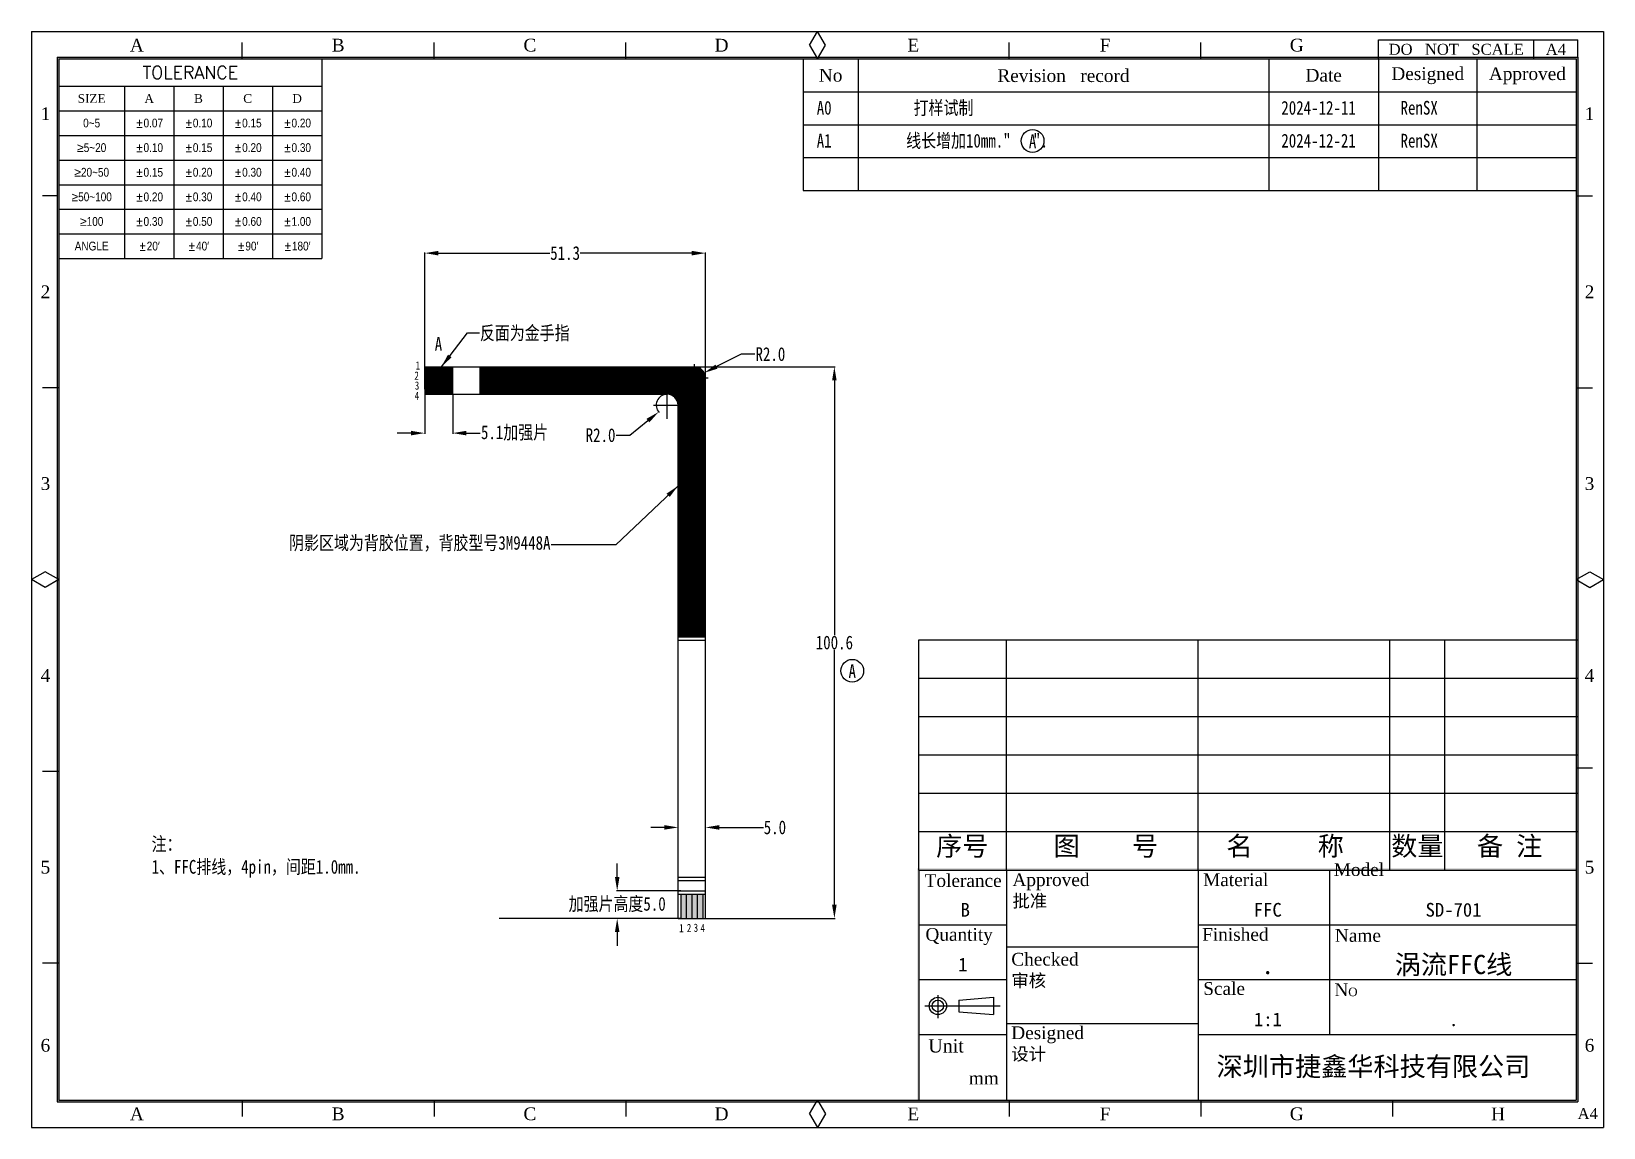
# Model space of a CAD drawing. Header units: inches. Extents: x -155 to 132, y -156 to 44.
import ezdxf
from ezdxf.enums import TextEntityAlignment as Align

# ---------------------------------------------------------------- set-up
doc = ezdxf.new("R2010")
doc.units = ezdxf.units.IN
doc.header["$LTSCALE"] = 0.64311
doc.header["$MEASUREMENT"] = 0
doc.header["$PDMODE"] = 3
doc.header["$PDSIZE"] = 0.3125
doc.layers.get('0').update_dxf_attribs({"linetype": 'CONTINUOUS'})
doc.layers.get('Defpoints').update_dxf_attribs({"linetype": 'CONTINUOUS'})
doc.layers.add('DIMENSION', color=4, linetype='CONTINUOUS')
doc.layers.add('FRAME', color=7, linetype='CONTINUOUS')
doc.styles.add('Frame-index', font='times.ttf')
doc.styles.add('Frame-song', font='', dxfattribs={"height": 2.5})
doc.styles.add('Frame-YZM3', font='')
doc.styles.add('NOTE', font='', dxfattribs={"height": 3.5})
doc.styles.get("Standard").update_dxf_attribs({"font": '', "width": 0.8, "height": 2.5})
doc.styles.get('Frame-song').set_extended_font_data('SimSun')
doc.styles.get('Frame-YZM3').set_extended_font_data('Arial Narrow')
doc.styles.get('NOTE').set_extended_font_data('仿宋_GB2312')
doc.styles.get('STANDARD').set_extended_font_data('SimSun')
doc.dimstyles.new('mine', dxfattribs={"dimtxt": 2.5, "dimasz": 2.5, "dimexe": 0.125, "dimexo": 0.0625, "dimgap": 0.09, "dimtad": 0, "dimtih": 1, "dimtoh": 1, "dimdec": 1, "dimzin": 0, "dimdsep": 46, "dimtxsty": 'STANDARD', "dimcen": 2.5, "dimadec": 0, "dimazin": 0, "dimtfac": 1, "dimtdec": 1, "dimtofl": 0, "dimtmove": 0, "dimatfit": 3, "dimfxl": 1, "dimtolj": 1, "dimtzin": 0, "dimarcsym": 0})

# ---------------------------------------------------------------- blocks, each defined once
blk = doc.blocks.new('*D1')
at = {"color": 0, "lineweight": -2}
for p, q in [((-39.72, -100.74), (-42.22, -100.74)), ((-37.22, -101.62), (-37.22, -100.61)), ((-32.22, -101.62), (-32.22, -100.61)), ((-29.72, -100.74), (-21.62, -100.74))]:
    blk.add_line(p, q, dxfattribs=at)
at = {"color": 0}
for points in [[(-39.72, -100.32), (-39.72, -101.15), (-37.22, -100.74)], [(-29.72, -100.32), (-29.72, -101.15), (-32.22, -100.74)]]:
    blk.add_solid(points, dxfattribs=at)
at = {"layer": 'Defpoints', "color": 0}
for p in [(-37.22, -101.68), (-32.22, -100.74), (-32.22, -101.68)]:
    blk.add_point(p, dxfattribs=at)
at = {"color": 0, "insert": (-19.55, -100.74), "char_height": 2.5, "attachment_point": 5}
blk.add_mtext('\\A1;5.0', dxfattribs=at)
blk = doc.blocks.new('*D2')
at = {"color": 0, "lineweight": -2}
for p, q in [((-83.48, -21.75), (-83.48, -28.92)), ((-78.35, -21.75), (-78.35, -28.92)), ((-85.98, -28.79), (-88.48, -28.79)), ((-75.85, -28.79), (-73.35, -28.79))]:
    blk.add_line(p, q, dxfattribs=at)
at = {"color": 0}
for points in [[(-85.98, -28.37), (-85.98, -29.21), (-83.48, -28.79)], [(-75.85, -28.37), (-75.85, -29.21), (-78.35, -28.79)]]:
    blk.add_solid(points, dxfattribs=at)
at = {"layer": 'Defpoints', "color": 0}
for p in [(-83.48, -21.69), (-78.35, -21.69), (-78.35, -28.79)]:
    blk.add_point(p, dxfattribs=at)
at = {"color": 0, "insert": (-67.08, -28.79), "char_height": 2.5, "attachment_point": 5}
blk.add_mtext('\\A1;5.1{\\fSimSun|b0|i0|c134|p2;加强片}', dxfattribs=at)
blk = doc.blocks.new('*D3')
at = {"color": 0, "lineweight": -2}
for p, q in [((-48.34, -109.81), (-48.34, -107.31)), ((-36.73, -112.31), (-48.46, -112.31)), ((-37.29, -117.34), (-48.46, -117.34)), ((-48.34, -119.84), (-48.34, -122.34))]:
    blk.add_line(p, q, dxfattribs=at)
at = {"color": 0}
for points in [[(-48.75, -109.81), (-47.92, -109.81), (-48.34, -112.31)], [(-48.75, -119.84), (-47.92, -119.84), (-48.34, -117.34)]]:
    blk.add_solid(points, dxfattribs=at)
at = {"layer": 'Defpoints', "color": 0}
for p in [(-48.34, -112.31), (-36.67, -112.31), (-37.22, -117.34)]:
    blk.add_point(p, dxfattribs=at)
at = {"color": 0, "insert": (-48.34, -114.83), "char_height": 2.5, "attachment_point": 5}
blk.add_mtext('\\A1;加强片高度5.0', dxfattribs=at)
blk = doc.blocks.new('asd')
at = {"layer": 'FRAME'}
h = blk.add_hatch(color=256, dxfattribs=at)
h.paths.add_polyline_path([(9.25, 12.24), (9.25, -178.36), (286.85, -178.36), (286.85, 12.24)])
h.paths.add_polyline_path([(9.55, -178.06), (286.55, -178.06), (286.55, 11.94), (9.55, 11.94)], flags=16)
blk.add_hatch(color=256, dxfattribs=at).paths.add_polyline_path([(166.26, -178.06), (166.56, -178.06), (166.56, -136.06), (286.55, -136.06), (286.55, -135.76), (166.26, -135.76)])
at = {"ltscale": 5}
for p, q in [((166.56, -94.06), (286.85, -94.06)), ((166.56, -136.06), (166.56, -94.06)), ((182.56, -136.06), (182.56, -94.06)), ((217.56, -136.06), (217.56, -94.06)), ((252.56, -136.06), (252.56, -94.06)), ((262.56, -136.06), (262.56, -94.06)), ((262.56, -136.06), (262.56, -94.06)), ((262.56, -136.06), (262.56, -94.06)), ((166.56, -101.06), (286.85, -101.06)), ((166.56, -108.06), (286.85, -108.06)), ((166.56, -115.06), (286.85, -115.06)), ((166.56, -122.06), (286.85, -122.06)), ((166.56, -136.06), (166.56, -129.06)), ((166.56, -129.06), (286.85, -129.06))]:
    blk.add_line(p, q, dxfattribs=at)
at = {"layer": 'FRAME'}
for p, q in [((4.55, 16.94), (4.55, -183.06)), ((4.55, 16.94), (291.55, 16.94)), ((43.05, 11.94), (43.05, 14.94)), ((78.05, 11.94), (78.05, 14.94)), ((113.05, 11.94), (113.05, 14.94)), ((146.61, 14.44), (148.05, 16.94)), ((146.61, 14.44), (148.05, 11.94)), ((149.5, 14.44), (148.05, 16.94)), ((148.05, 11.94), (149.5, 14.44)), ((183.05, 11.94), (183.05, 14.94)), ((218.05, 11.94), (218.05, 14.94)), ((250.46, 15.44), (286.85, 15.44)), ((250.46, 11.94), (250.46, 15.44)), ((278.85, 11.94), (278.85, 15.44)), ((286.85, 12.24), (286.85, 15.44)), ((291.55, 16.94), (291.55, -183.06)), ((9.25, 12.24), (9.25, -178.36)), ((9.25, 12.24), (286.85, 12.24)), ((9.55, 11.94), (9.55, -178.06)), ((9.55, 11.94), (286.55, 11.94)), ((57.56, 11.94), (57.56, -24.47)), ((145.46, 11.94), (145.46, -12.06)), ((155.46, 11.94), (155.46, -12.06)), ((230.46, 11.94), (230.46, -12.06)), ((250.46, 11.94), (250.46, -12.06)), ((268.45, 11.94), (268.45, -12.06)), ((286.55, 11.94), (286.55, -178.06)), ((286.85, 12.24), (286.85, -178.36)), ((9.55, 6.95), (57.56, 6.95)), ((21.55, 6.95), (21.55, -24.47)), ((30.55, 6.95), (30.55, -24.47)), ((39.55, 6.95), (39.55, -24.47)), ((48.56, 6.95), (48.56, -24.47)), ((145.46, 5.94), (286.55, 5.94)), ((9.55, 2.48), (57.56, 2.48)), ((9.55, -2.02), (57.56, -2.02)), ((145.46, -0.06), (286.55, -0.06)), ((9.55, -6.51), (57.56, -6.51)), ((145.46, -6.06), (286.55, -6.06)), ((9.55, -11.01), (57.56, -11.01)), ((9.25, -13.06), (6.55, -13.06)), ((145.46, -12.06), (286.55, -12.06)), ((286.55, -13.06), (289.55, -13.06)), ((9.55, -15.48), (57.56, -15.48)), ((9.55, -19.97), (57.56, -19.97)), ((9.55, -24.47), (57.56, -24.47)), ((9.55, -48.06), (6.55, -48.06)), ((286.55, -48.06), (289.55, -48.06)), ((7.05, -81.64), (4.55, -83.08)), ((7.05, -84.52), (4.55, -83.08)), ((9.55, -83.06), (7.05, -81.64)), ((9.55, -83.06), (7.05, -84.52)), ((286.55, -83.06), (289.05, -81.64)), ((286.55, -83.06), (289.05, -84.52)), ((289.05, -81.64), (291.55, -83.08)), ((289.05, -84.52), (291.55, -83.08)), ((286.55, -117.43), (289.55, -117.43)), ((9.55, -118.06), (6.55, -118.06)), ((166.56, -136.06), (286.55, -136.06)), ((166.56, -136.06), (166.56, -178.06)), ((182.56, -136.06), (182.56, -178.06)), ((217.56, -136.06), (217.56, -178.06)), ((241.55, -136.08), (241.55, -166.08)), ((166.56, -146.06), (182.56, -146.06)), ((217.56, -146.06), (286.55, -146.06)), ((182.56, -150.06), (217.56, -150.06)), ((9.55, -153.06), (6.55, -153.06)), ((286.55, -153.06), (289.55, -153.06)), ((166.56, -156.06), (182.56, -156.06)), ((217.56, -156.06), (286.55, -156.06)), ((170.03, -158.9), (170.03, -163.08)), ((173.88, -159.81), (180.19, -159.29)), ((173.88, -159.81), (173.88, -161.92)), ((180.19, -159.29), (180.19, -162.44)), ((167.63, -160.86), (181.43, -160.86)), ((173.88, -161.92), (180.19, -162.44)), ((166.56, -166.06), (182.56, -166.06)), ((182.56, -164.06), (217.56, -164.06)), ((217.56, -166.06), (286.55, -166.06)), ((9.25, -178.36), (286.85, -178.36)), ((9.55, -178.06), (286.55, -178.06)), ((43.05, -178.06), (43.05, -181.06)), ((78.05, -178.06), (78.05, -181.06)), ((113.05, -178.06), (113.05, -181.06)), ((146.61, -180.56), (148.05, -178.06)), ((146.61, -180.56), (148.05, -183.06)), ((148.05, -178.06), (149.5, -180.56)), ((149.5, -180.56), (148.05, -183.06)), ((183.05, -178.06), (183.05, -181.06)), ((218.05, -178.06), (218.05, -181.06)), ((253.05, -178.06), (253.05, -181.06)), ((4.55, -183.06), (291.55, -183.06))]:
    blk.add_line(p, q, dxfattribs=at)
for radius in [1.58, 1.05]:
    blk.add_circle((170.03, -160.86), radius, dxfattribs=at)
at = {"ltscale": 5, "char_height": 3.5, "attachment_point": 1, "style": 'NOTE'}
for s, insert, width in [('{\\fSimSun|b0|i0|c134|p2;序号}', (169.71, -129.94), 16.0018), ('{\\fSimSun|b0|i0|c134|p2;图    号}', (191.16, -129.94), 40.6734), ('{\\fSimSun|b0|i0|c134|p2;名     称}', (222.7, -129.94), 35.6818), ('{\\fSimSun|b0|i0|c134|p2;数量}', (252.79, -129.94), 16.0018), ('{\\fSimSun|b0|i0|c134|p2;备 注}', (268.45, -129.94), 16.0018)]:
    blk.add_mtext(s, dxfattribs=dict(at, insert=insert, width=width))
at = {"layer": 'FRAME', "style": 'Frame-index'}
for s, height, p in [('DO   NOT   SCALE', 2, (264.66, 13.69)), ('A4', 2, (282.85, 13.69)), ('No', 2.328, (150.46, 8.94)), ('Revision   record', 2.328, (192.96, 8.94)), ('Date', 2.328, (240.46, 8.94)), ('Designed', 2.328, (259.46, 8.94)), ('Approved', 2.328, (277.65, 8.94)), ('A4', 2, (288.67, -180.49))]:
    blk.add_text(s, height=height, dxfattribs=at).set_placement(p, align=Align.MIDDLE)
blk.add_text('Unit   ', height=2.422, dxfattribs=at).set_placement((168.28, -169.36))
at = {"layer": 'FRAME', "attachment_point": 5}
for s, insert, char_height, style in [('A', (23.8, 14.44), 2.33, 'Frame-index'), ('B', (60.55, 14.44), 2.33, 'Frame-index'), ('C', (95.55, 14.44), 2.33, 'Frame-index'), ('D', (130.55, 14.44), 2.33, 'Frame-index'), ('E', (165.55, 14.44), 2.33, 'Frame-index'), ('F', (200.55, 14.44), 2.33, 'Frame-index'), ('G', (235.55, 14.44), 2.33, 'Frame-index'), ('{\\fRomanT|b0|i0|c134|p2;\\H1.459x;TOLERANCE}', (33.56, 9.45), 1.5954, 'Frame-index'), ('1', (7.11, 1.94), 2.33, 'Frame-index'), ('SIZE', (15.55, 4.71), 1.595, 'Frame-index'), ('A', (26.05, 4.71), 1.6, 'Frame-index'), ('B', (35.05, 4.71), 1.6, 'Frame-index'), ('C', (44.03, 4.71), 1.6, 'Frame-index'), ('D', (53.06, 4.71), 1.6, 'Frame-index'), ('1', (288.99, 1.94), 2.33, 'Frame-index'), ('0~5', (15.55, 0.23), 1.595, 'Frame-YZM3'), ('{\\fRomanT|b0|i0|c134|p2;±}0.07', (26.05, 0.23), 1.5954, 'Frame-YZM3'), ('{\\fRomanT|b0|i0|c134|p2;±}0.10', (35.05, 0.23), 1.5954, 'Frame-YZM3'), ('{\\fRomanT|b0|i0|c134|p2;±}0.15', (44.05, 0.23), 1.5954, 'Frame-YZM3'), ('{\\fRomanT|b0|i0|c134|p2;±}0.20', (53.06, 0.23), 1.5954, 'Frame-YZM3'), ('≥5~20', (15.55, -4.26), 1.595, 'Frame-YZM3'), ('{\\fRomanT|b0|i0|c134|p2;±}0.10', (26.05, -4.26), 1.5954, 'Frame-YZM3'), ('{\\fRomanT|b0|i0|c134|p2;±}0.15', (35.05, -4.26), 1.5954, 'Frame-YZM3'), ('{\\fRomanT|b0|i0|c134|p2;±}0.20', (44.05, -4.26), 1.5954, 'Frame-YZM3'), ('{\\fRomanT|b0|i0|c134|p2;±}0.30', (53.06, -4.26), 1.5954, 'Frame-YZM3'), ('≥20~50', (15.55, -8.76), 1.595, 'Frame-YZM3'), ('{\\fRomanT|b0|i0|c134|p2;±}0.15', (26.05, -8.76), 1.5954, 'Frame-YZM3'), ('{\\fRomanT|b0|i0|c134|p2;±}0.20', (35.05, -8.76), 1.5954, 'Frame-YZM3'), ('{\\fRomanT|b0|i0|c134|p2;±}0.30', (44.05, -8.76), 1.5954, 'Frame-YZM3'), ('{\\fRomanT|b0|i0|c134|p2;±}0.40', (53.06, -8.76), 1.5954, 'Frame-YZM3'), ('≥50~100', (15.55, -13.24), 1.595, 'Frame-YZM3'), ('{\\fRomanT|b0|i0|c134|p2;±}0.20', (26.05, -13.24), 1.5954, 'Frame-YZM3'), ('{\\fRomanT|b0|i0|c134|p2;±}0.30', (35.05, -13.24), 1.5954, 'Frame-YZM3'), ('{\\fRomanT|b0|i0|c134|p2;±}0.40', (44.05, -13.24), 1.5954, 'Frame-YZM3'), ('{\\fRomanT|b0|i0|c134|p2;±}0.60', (53.06, -13.24), 1.5954, 'Frame-YZM3'), ('≥100', (15.55, -17.73), 1.595, 'Frame-YZM3'), ('{\\fRomanT|b0|i0|c134|p2;±}0.30', (26.05, -17.73), 1.5954, 'Frame-YZM3'), ('{\\fRomanT|b0|i0|c134|p2;±}0.50', (35.05, -17.73), 1.5954, 'Frame-YZM3'), ('{\\fRomanT|b0|i0|c134|p2;±}0.60', (44.05, -17.73), 1.5954, 'Frame-YZM3'), ('{\\fRomanT|b0|i0|c134|p2;±}1.00', (53.06, -17.73), 1.5954, 'Frame-YZM3'), ('ANGLE', (15.55, -22.22), 1.595, 'Frame-YZM3'), ('{\\fRomanT|b0|i0|c134|p2;±}20′', (26.05, -22.22), 1.5954, 'Frame-YZM3'), ('{\\fRomanT|b0|i0|c134|p2;±}40′', (35.05, -22.22), 1.5954, 'Frame-YZM3'), ('{\\fRomanT|b0|i0|c134|p2;±}90′', (44.05, -22.22), 1.5954, 'Frame-YZM3'), ('{\\fRomanT|b0|i0|c134|p2;±}180′', (53.06, -22.22), 1.5954, 'Frame-YZM3'), ('2', (7.11, -30.56), 2.33, 'Frame-index'), ('2', (288.99, -30.56), 2.33, 'Frame-index'), ('3', (7.11, -65.56), 2.33, 'Frame-index'), ('3', (288.99, -65.56), 2.33, 'Frame-index'), ('4', (7.11, -100.56), 2.33, 'Frame-index'), ('4', (288.99, -100.56), 2.33, 'Frame-index'), ('5', (7.11, -135.56), 2.33, 'Frame-index'), ('5', (288.99, -135.56), 2.33, 'Frame-index'), ('6', (7.11, -168.06), 2.33, 'Frame-index'), ('6', (289, -168.06), 2.33, 'Frame-index'), ('A', (23.8, -180.56), 2.33, 'Frame-index'), ('B', (60.55, -180.56), 2.33, 'Frame-index'), ('C', (95.55, -180.56), 2.33, 'Frame-index'), ('D', (130.55, -180.56), 2.33, 'Frame-index'), ('E', (165.55, -180.56), 2.33, 'Frame-index'), ('F', (200.55, -180.56), 2.33, 'Frame-index'), ('G', (235.55, -180.56), 2.33, 'Frame-index'), ('H', (272.3, -180.56), 2.33, 'Frame-index')]:
    blk.add_mtext(s, dxfattribs=dict(at, insert=insert, char_height=char_height, style=style))
at = {"layer": 'FRAME', "attachment_point": 1, "style": 'Frame-index'}
for s, insert, char_height, width in [('{\\H0.5455x;Model \\H1.25x; } ', (242.31, -134.82), 4.268, 8.1558), ('Tolerance', (167.62, -136.82), 2.328, 17.5337), ('Approved\\P{\\fSimSun|b0|i0|c134|p2;批准}', (183.65, -136.66), 2.328, 28.2531), ('Material', (218.46, -136.67), 2.328, 52.47), ('Quantity', (167.76, -146.65), 2.328, 23.6464), ('Finished', (218.28, -146.64), 2.328, 26.9326), ('Name', (242.52, -146.83), 2.328, 17.9435), ('Checked\\P{\\fSimSun|b0|i0|c134|p2;审核}', (183.44, -151.18), 2.328, 17.3164), ('Scale', (218.48, -156.52), 2.328, 14.5822), ('N{\\H0.6667x;O}', (242.41, -156.75), 2.328, 23.7111), ('Designed\\P{\\fSimSun|b0|i0|c134|p2;设计}', (183.43, -164.59), 2.328, 22.0035), ('mm', (175.68, -172.86), 2.328, 10.3816)]:
    blk.add_mtext(s, dxfattribs=dict(at, insert=insert, char_height=char_height, width=width))
at = {"layer": 'FRAME', "style": 'Frame-song'}
for tag, height, p in [('TOLERANCE', 2.5, (175.04, -143.32)), ('MATERIAL', 2.5, (230.25, -143.32)), ('MODEL', 2.5, (264.17, -143.32)), ('QUANTITY', 2.5, (174.59, -153.32)), ('FINISHED', 3.5, (230.25, -153.32)), ('NAME', 3.5, (264.17, -153.3)), ('SCALE', 2.5, (230.29, -163.31)), ('NO', 2.5, (264.19, -163.3))]:
    blk.add_attdef(tag, text='', height=height, dxfattribs=at).set_placement(p, align=Align.MIDDLE_CENTER)
blk = doc.blocks.new('*D7')
at = {"color": 0, "lineweight": -2}
for p, q in [((-34.22, -21.19), (-34.22, -16.19)), ((-25.71, -14.39), (-30.21, -16.66)), ((-23.21, -14.39), (-25.71, -14.39)), ((-36.72, -18.69), (-31.72, -18.69))]:
    blk.add_line(p, q, dxfattribs=at)
at = {"color": 0}
blk.add_solid([(-30.39, -16.29), (-30.02, -17.03), (-32.44, -17.79)], dxfattribs=at)
at = {"layer": 'Defpoints', "color": 0}
for p in [(-34.22, -18.69), (-32.44, -17.79)]:
    blk.add_point(p, dxfattribs=at)
at = {"color": 0, "insert": (-20.37, -14.39), "char_height": 2.5, "attachment_point": 5}
blk.add_mtext('\\A1;R2.0', dxfattribs=at)
blk = doc.blocks.new('*D8')
at = {"color": 0, "lineweight": -2}
for p, q in [((-39.22, -26.19), (-39.22, -21.19)), ((-41.72, -23.69), (-36.72, -23.69)), ((-46.05, -29.18), (-42.73, -26.51)), ((-48.55, -29.18), (-46.05, -29.18))]:
    blk.add_line(p, q, dxfattribs=at)
blk.add_arc((-39.22, -23.69), 2, 91.7905, 222.3861, dxfattribs=at)
at = {"color": 0}
blk.add_solid([(-42.99, -26.18), (-42.47, -26.83), (-40.78, -24.94)], dxfattribs=at)
at = {"layer": 'Defpoints', "color": 0}
for p in [(-40.78, -24.94), (-39.22, -23.69)]:
    blk.add_point(p, dxfattribs=at)
at = {"color": 0, "insert": (-51.38, -29.18), "char_height": 2.5, "attachment_point": 5}
blk.add_mtext('\\A1;R2.0', dxfattribs=at)
blk = doc.blocks.new('*D9')
at = {"color": 0, "lineweight": -2}
for p, q in [((-36.03, -16.69), (-8.57, -16.69)), ((-8.69, -19.19), (-8.69, -65.67)), ((-8.69, -114.84), (-8.69, -68.35)), ((-34.66, -117.34), (-8.57, -117.34))]:
    blk.add_line(p, q, dxfattribs=at)
at = {"color": 0}
for points in [[(-9.11, -19.19), (-8.28, -19.19), (-8.69, -16.69)], [(-9.11, -114.84), (-8.28, -114.84), (-8.69, -117.34)]]:
    blk.add_solid(points, dxfattribs=at)
at = {"layer": 'Defpoints', "color": 0}
for p in [(-36.09, -16.69), (-34.72, -117.34), (-8.69, -117.34)]:
    blk.add_point(p, dxfattribs=at)
at = {"color": 0, "insert": (-8.69, -67.01), "char_height": 2.5, "attachment_point": 5}
blk.add_mtext('\\A1;100.6', dxfattribs=at)
blk = doc.blocks.new('*D10')
at = {"color": 0, "lineweight": -2}
for p, q in [((-83.48, -20.79), (-83.48, 4.17)), ((-80.98, 4.05), (-60.63, 4.05)), ((-34.72, 4.05), (-55.08, 4.05)), ((-32.22, -18.62), (-32.22, 4.17))]:
    blk.add_line(p, q, dxfattribs=at)
at = {"color": 0}
for points in [[(-80.98, 4.46), (-80.98, 3.63), (-83.48, 4.05)], [(-34.72, 4.46), (-34.72, 3.63), (-32.22, 4.05)]]:
    blk.add_solid(points, dxfattribs=at)
at = {"layer": 'Defpoints', "color": 0}
for p in [(-83.48, 4.05), (-32.22, -18.69), (-83.48, -20.86)]:
    blk.add_point(p, dxfattribs=at)
at = {"color": 0, "insert": (-57.85, 4.05), "char_height": 2.5, "attachment_point": 5}
blk.add_mtext('\\A1;51.3', dxfattribs=at)
blk = doc.blocks.new('A$C16C6654E')
at = {"color": 1}
blk.add_circle((0, 0), 2.08, dxfattribs=at)
at = {"color": 1, "insert": (-0.68, 1.18), "char_height": 2.5, "attachment_point": 1}
blk.add_mtext_dynamic_manual_height_columns('A', width=2.5784, gutter_width=12.5, heights=[0], dxfattribs=at)

msp = doc.modelspace()

# ---------------------------------------------------------------- hatches: boundary and pattern name
h = msp.add_hatch()
h.set_pattern_fill('ANSI31', color=6)
h.paths.add_polyline_path([(-79.28, -16.69), (-83.48, -16.69), (-83.48, -21.69), (-79.28, -21.69)])
h.paths.add_polyline_path([(-78.35, -16.69), (-79.28, -16.69), (-79.28, -21.69), (-78.35, -21.69)])
h = msp.add_hatch()
h.set_pattern_fill('ANSI31', color=30)
h.paths.add_polyline_path([(-60.25, -16.69), (-73.35, -16.69), (-73.35, -21.69), (-60.25, -21.69)])
h.paths.add_polyline_path([(-59.62, -16.69), (-60.25, -16.69), (-60.25, -21.69), (-59.62, -21.69)])
h.paths.add_polyline_path([(-34.22, -16.69), (-59.62, -16.69), (-59.62, -21.69), (-39.22, -21.69, -0.414228), (-37.22, -23.69), (-32.22, -23.69), (-32.22, -18.69, 0.414214)])
h.paths.add_polyline_path([(-32.22, -23.69), (-37.22, -23.69), (-37.22, -24.15), (-32.22, -24.15)])
h.paths.add_polyline_path([(-32.22, -24.15), (-37.22, -24.15), (-37.22, -41.55), (-32.22, -41.55)])
h.paths.add_polyline_path([(-32.22, -41.55), (-37.22, -41.55), (-37.22, -42.17), (-32.22, -42.17)])
h.paths.add_polyline_path([(-32.22, -42.17), (-37.22, -42.17), (-37.22, -65.97), (-32.22, -65.97)])
h = msp.add_hatch(color=41)
h.dxf.hatch_style = 1
h.paths.add_polyline_path([(-35.72, -112.94), (-36.72, -112.94), (-36.72, -117.34), (-35.72, -117.34)])
h.paths.add_polyline_path([(-34.72, -112.94), (-35.72, -112.94), (-35.72, -117.34), (-34.72, -117.34)])
h.paths.add_polyline_path([(-33.72, -112.94), (-34.72, -112.94), (-34.72, -117.34), (-33.72, -117.34)])
h.paths.add_polyline_path([(-32.72, -112.94), (-33.72, -112.94), (-33.72, -117.34), (-32.72, -117.34)])

# ---------------------------------------------------------------- linework, layer by layer
at = {"color": 3, "linetype": 'Continuous'}
for p, q in [((-83.48, -16.69), (-83.48, -21.69)), ((-83.48, -16.69), (-34.22, -16.69)), ((-79.28, -21.69), (-79.28, -16.69)), ((-78.35, -21.69), (-78.35, -16.69)), ((-73.35, -21.69), (-73.35, -16.69)), ((-60.25, -16.69), (-60.25, -21.69)), ((-59.62, -16.69), (-59.62, -21.69)), ((-32.22, -117.34), (-32.22, -18.69)), ((-83.48, -21.69), (-39.22, -21.69)), ((-37.22, -117.34), (-37.22, -23.69)), ((-37.22, -23.69), (-32.22, -23.69)), ((-37.22, -24.15), (-32.22, -24.15)), ((-32.22, -41.55), (-37.22, -41.55)), ((-32.22, -42.17), (-37.22, -42.17)), ((-37.22, -65.97), (-32.22, -65.97)), ((-37.22, -66.59), (-32.22, -66.59)), ((-32.22, -109.89), (-37.22, -109.89)), ((-32.22, -110.51), (-37.22, -110.51)), ((-37.22, -112.31), (-32.22, -112.31)), ((-37.22, -112.94), (-32.22, -112.94)), ((-37.22, -117.34), (-32.22, -117.34))]:
    msp.add_line(p, q, dxfattribs=at)
for p, q in [((-36.72, -112.94), (-36.72, -117.34)), ((-35.72, -112.94), (-35.72, -117.34)), ((-34.72, -112.94), (-34.72, -117.34)), ((-33.72, -112.94), (-33.72, -117.34)), ((-32.72, -112.94), (-32.72, -117.34)), ((-36.72, -117.34), (-69.9, -117.34))]:
    msp.add_line(p, q)
at = {"color": 1}
msp.add_circle((27.49, 24.52), 2.08, dxfattribs=at)
at = {"color": 3, "linetype": 'Continuous'}
for centre in [(-34.22, -18.69), (-39.22, -23.69)]:
    msp.add_arc(centre, 2, 0, 90, dxfattribs=at)

# ---------------------------------------------------------------- block references
msp.add_blockref('A$C16C6654E', (-5.43, -72.16))
at = {"layer": 'DIMENSION'}
msp.add_blockref('asd', (-159.83, 27.55), dxfattribs=at).add_auto_attribs({'MODEL': 'SD-701', 'MATERIAL': 'FFC', 'NO': '.', 'NAME': '涡流FFC线', 'SCALE': '1:1', 'FINISHED': '.', 'TOLERANCE': 'B', 'QUANTITY': '1'})

# ---------------------------------------------------------------- texts
at = {"attachment_point": 1}
for s, width, insert, char_height in [('A0           打样试制', 75.7326, (-11.91, 31.82), 2.5), ('2024-12-11      RenSX', 30.2756, (72.9, 31.82), 2.5), ('A1          线长增加10mm."   ".', 75.7326, (-11.91, 25.82), 2.5), ('2024-12-21      RenSX', 30.2756, (72.9, 25.82), 2.5), ('A', 2.614, (-81.65, -11.26), 2.5), ('1', 2.5, (-85.14, -15.69), 1.5), ('2', 2.5, (-85.36, -17.55), 1.5), ('3', 2.5, (-85.29, -19.36), 1.5), ('4', 2.5, (-85.3, -21.22), 1.5), ('注：\\P1、FFC排线，4pin，间距1.0mm.', 64.8713, (-133.34, -102.51), 2.5), ('1', 2.5, (-37.02, -118.36), 1.5), ('2', 2.5, (-35.63, -118.35), 1.5), ('3', 2.5, (-34.38, -118.29), 1.5), ('4', 2.5, (-33.13, -118.35), 1.5)]:
    msp.add_mtext_dynamic_manual_height_columns(s, width=width, gutter_width=12.5, heights=[0], dxfattribs=dict(at, insert=insert, char_height=char_height))
at = {"color": 1, "insert": (26.81, 25.7), "char_height": 2.5, "attachment_point": 1}
msp.add_mtext_dynamic_manual_height_columns('A', width=2.5784, gutter_width=12.5, heights=[0], dxfattribs=at)
at = {"char_height": 2.5}
for s, insert, attachment_point in [('\\A1;反面为金手指', (-73.39, -9.27), 1), ('\\A1;阴影区域为背胶位置，背胶型号3M9448A', (-60.51, -50.43), 9)]:
    msp.add_mtext(s, dxfattribs=dict(at, insert=insert, attachment_point=attachment_point))
at = {"ltscale": 5, "insert": (61.08, -142.61), "char_height": 3.5, "attachment_point": 1, "style": 'Frame-song'}
msp.add_mtext_dynamic_manual_height_columns('{\\fSimSun|b1|i0|c134|p2;深圳市捷鑫华科技有限公司}', width=65.9782, gutter_width=12.5, heights=[0], dxfattribs=at)

# ---------------------------------------------------------------- dimensions: what is measured, and where the dimension line sits
dim = msp.add_linear_dim(base=(-83.48, 4.05), p1=(-32.22, -18.69), p2=(-83.48, -20.86), dimstyle='mine')
dim.commit()
dim.dimension.update_dxf_attribs({"geometry": '*D10', "text_midpoint": (-57.85, 4.05)})
for center, mpoint, picture, middle in [((-34.22, -18.69), (-32.44, -17.79), '*D7', (-20.37, -14.39)), ((-39.22, -23.69), (-40.78, -24.94), '*D8', (-51.38, -29.18))]:
    dim = msp.add_radius_dim(center=center, mpoint=mpoint, dimstyle='mine')
    dim.commit()
    dim.dimension.update_dxf_attribs({"geometry": picture, "text_midpoint": middle, "dimtype": 164})
dim = msp.add_linear_dim(base=(-8.6949, -117.3358), p1=(-36.093, -16.6867), p2=(-34.7249, -117.3358), angle=90, dimstyle='mine')
dim.commit()
dim.dimension.update_dxf_attribs({"geometry": '*D9', "text_midpoint": (-8.6949, -67.0112), "dimtype": 160})
dim = msp.add_linear_dim(base=(-78.35, -28.79), p1=(-83.48, -21.69), p2=(-78.35, -21.69), text='<>{\\fSimSun|b0|i0|c134|p2;加强片}', dimstyle='mine')
dim.commit()
dim.dimension.update_dxf_attribs({"geometry": '*D2', "text_midpoint": (-67.08, -28.79), "dimtype": 160})
dim = msp.add_linear_dim(base=(-32.22, -100.74), p1=(-37.22, -101.68), p2=(-32.22, -101.68), dimstyle='mine')
dim.commit()
dim.dimension.update_dxf_attribs({"geometry": '*D1', "text_midpoint": (-19.55, -100.74), "dimtype": 160})
dim = msp.add_linear_dim(base=(-48.34, -112.31), p1=(-37.22, -117.34), p2=(-36.67, -112.31), angle=90, text='加强片高度<>', dimstyle='mine')
dim.commit()
dim.dimension.update_dxf_attribs({"geometry": '*D3', "text_midpoint": (-48.34, -114.83), "dimtype": 160})

# ---------------------------------------------------------------- leaders
at = {"annotation_type": 0, "has_hookline": 1, "hookline_direction": 1}
for points, text_width in [([(-80.42, -16.69), (-75.69, -10.52), (-73.48, -10.52)], 16.85), ([(-37.22, -38.41), (-48.57, -49.18), (-60.42, -49.18)], 49.66)]:
    msp.add_leader(points, dimstyle='mine', override={"dimgap": 0.09, "dimtad": 0}, dxfattribs=dict(at, text_width=text_width))

doc.saveas('drawing.dxf')
